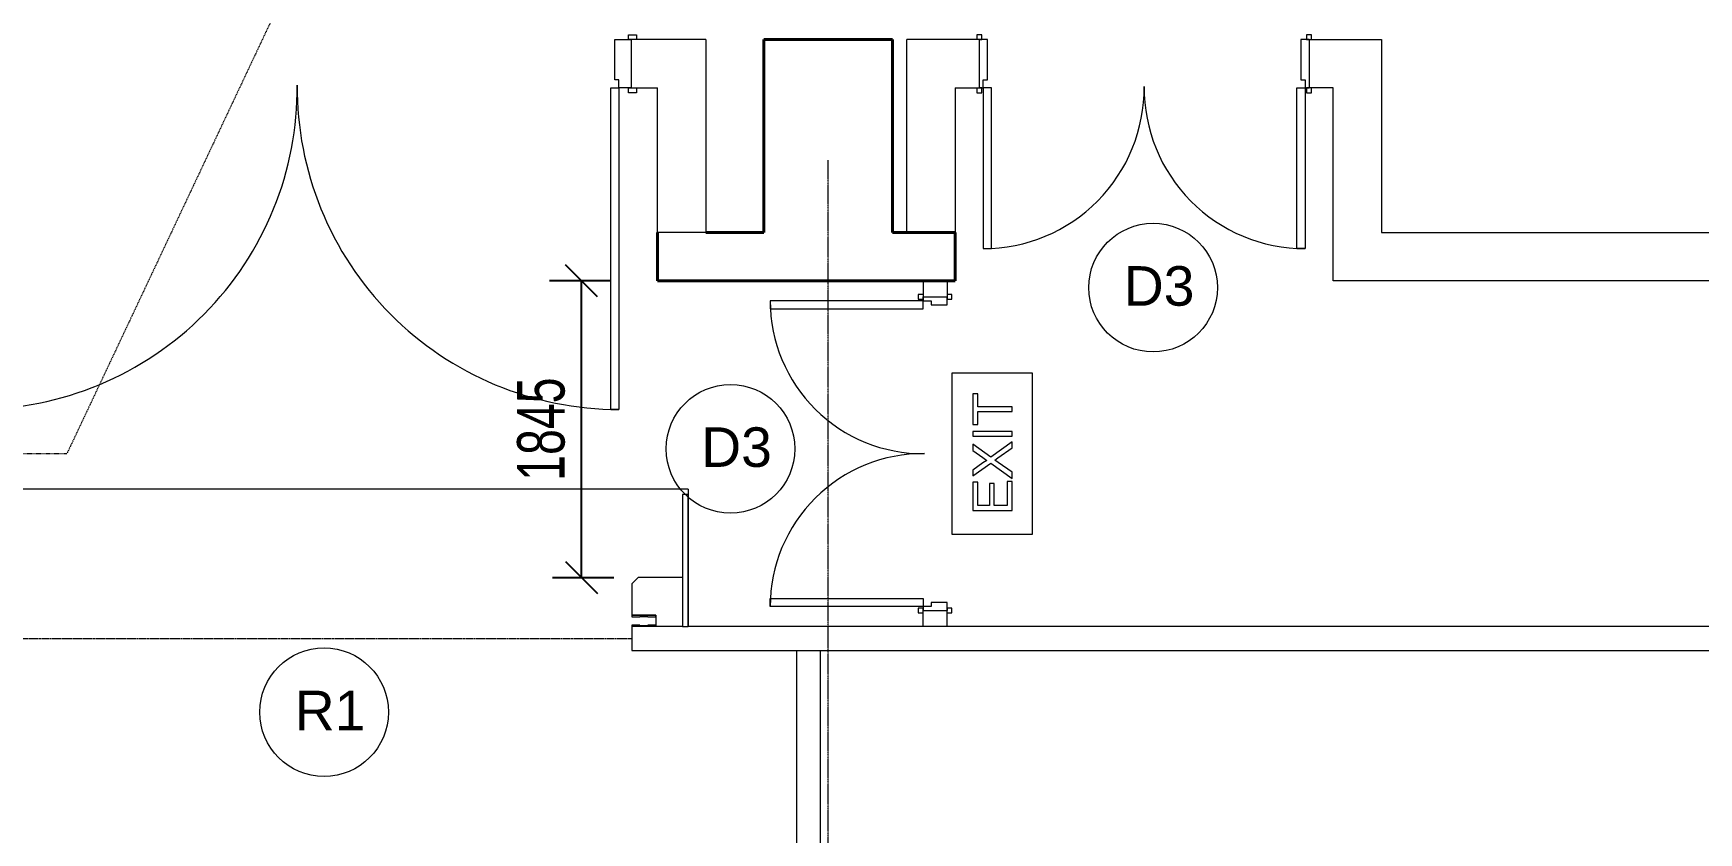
# Model space of a CAD drawing. Header units: millimetres. Extents: x 10569 to 232243, y -25347 to 80743.
# Drawn here: x 44561 to 54914, y 4425 to 9397 of the extents above; entities that cross this region are included whole.
import ezdxf

# ---------------------------------------------------------------- set-up
doc = ezdxf.new("R2010")
doc.units = ezdxf.units.MM
for name, pattern in [('Dash', [6, 3, -3]), ('Grid Line__1_200_', [10.5, 6, -1.5, 1.5, -1.5]), ('Hidden', [7.14375, 4.7625, -2.38125])]:
    doc.linetypes.add(name, pattern=pattern)
for name, color, linetype, lineweight in [('A-ANNO-DIMS', 211, 'Continuous', 5), ('A-ANNO-NOTE', 131, 'Continuous', 25), ('A-DETL-HDLN', 90, 'Hidden', 9), ('A-DOOR', 31, 'Continuous', 20), ('A-DOOR-FRAM', 31, 'Continuous', 30), ('A-GENM', 13, 'Continuous', 20), ('A-WALL', 113, 'Continuous', 20), ('S-COLS', 52, 'Continuous', 20), ('S-GRID', 1, 'Continuous', 5)]:
    doc.layers.add(name, color=color, linetype=linetype, lineweight=lineweight)
doc.styles.add('Arial_2', font='arial.ttf', dxfattribs={"width": 0.7, "height": 295.05988})
doc.styles.add('Swis721 BT_4', font='swiss.ttf', dxfattribs={"height": 245.978428})
doc.dimstyles.new('Linear_-_1_5mm_Arial', dxfattribs={"dimscale": 304.8, "dimtxt": 300, "dimasz": 0.656168, "dimexe": 0.656168, "dimexo": 0.0625, "dimgap": 0.328084, "dimtad": 1, "dimdec": 0, "dimzin": 0, "dimdsep": 46, "dimtxsty": 'Arial_2', "dimblk1": 'OBLIQUE', "dimblk2": 'OBLIQUE', "dimsah": 1, "dimcen": 0.09, "dimadec": 0, "dimazin": 0, "dimtfac": 1, "dimtdec": 4, "dimtix": 1, "dimtmove": 0, "dimatfit": 3, "dimfxl": 0.656168, "dimfxlon": 1, "dimtvp": 1, "dimtolj": 1, "dimtzin": 0, "dimarcsym": 2})

# ---------------------------------------------------------------- blocks, each defined once
blk = doc.blocks.new('DLN-Double Door__X03_ - _M19_1900 x 2450 _WH_-16954910-TENDER DRAFT G_F')
at = {"layer": 'A-DOOR', "lineweight": 15}
for p, q in [((-900, -75), (-950, -75)), ((-950, -75), (-950, -1025)), ((-900, -1025), (-900, -75)), ((900, -75), (950, -75)), ((900, -1025), (900, -75)), ((950, -75), (950, -1025)), ((-950, -1025), (-900, -1025)), ((950, -1025), (900, -1025))]:
    blk.add_line(p, q, dxfattribs=at)
for centre, start, end in [((-950, -75), 270, 0.5), ((950, -75), 179.5, 270)]:
    blk.add_arc(centre, 950, start, end, dxfattribs=at)
at = {"layer": 'A-DOOR-FRAM', "lineweight": 15}
for p, q in [((-960, 105), (-990, 105)), ((-990, 105), (-990, 75)), ((-960, 75), (-960, 105)), ((990, 105), (960, 105)), ((960, 105), (960, 75)), ((990, 75), (990, 105)), ((-975, 75), (-960, 75)), ((-925, 75), (-975, 75)), ((-925, -25), (-925, 75)), ((925, 75), (925, -25)), ((975, 75), (925, 75)), ((960, 75), (975, 75)), ((-990, -75), (-990, -105)), ((-960, -75), (-975, -75)), ((-975, -75), (-950, -75)), ((-960, -105), (-960, -75)), ((-950, -75), (-950, -25)), ((-950, -25), (-925, -25)), ((925, -25), (950, -25)), ((950, -25), (950, -75)), ((950, -75), (975, -75)), ((975, -75), (960, -75)), ((960, -75), (960, -105)), ((990, -105), (990, -75)), ((-990, -105), (-960, -105)), ((960, -105), (990, -105))]:
    blk.add_line(p, q, dxfattribs=at)
blk = doc.blocks.new('DLN-Double Door__X03_ - _M18_2000 x 2450 _WH_-16954924-TENDER DRAFT G_F')
at = {"layer": 'A-DOOR', "lineweight": 15}
for p, q in [((-950, -150), (-1000, -150)), ((-1000, -150), (-1000, -1150)), ((-950, -1150), (-950, -150)), ((950, -150), (1000, -150)), ((950, -1150), (950, -150)), ((1000, -150), (1000, -1150)), ((-1000, -1150), (-950, -1150)), ((1000, -1150), (950, -1150))]:
    blk.add_line(p, q, dxfattribs=at)
for centre, start, end in [((-1000, -150), 270, 0.5), ((1000, -150), 179.5, 270)]:
    blk.add_arc(centre, 1000, start, end, dxfattribs=at)
at = {"layer": 'A-DOOR-FRAM', "lineweight": 15}
for p, q in [((-1010, 180), (-1040, 180)), ((-1040, 180), (-1040, 150)), ((-1025, 150), (-1010, 150)), ((-975, 150), (-1025, 150)), ((-1010, 150), (-1010, 180)), ((-975, -100), (-975, 150)), ((975, 150), (975, -100)), ((1025, 150), (975, 150)), ((1040, 180), (1010, 180)), ((1010, 180), (1010, 150)), ((1010, 150), (1025, 150)), ((1040, 150), (1040, 180)), ((-1000, -150), (-1000, -100)), ((-1000, -100), (-975, -100)), ((975, -100), (1000, -100)), ((1000, -100), (1000, -150)), ((-1040, -150), (-1040, -180)), ((-1040, -180), (-1010, -180)), ((-1010, -150), (-1025, -150)), ((-1025, -150), (-1000, -150)), ((-1010, -180), (-1010, -150)), ((1000, -150), (1025, -150)), ((1025, -150), (1010, -150)), ((1010, -150), (1010, -180)), ((1010, -180), (1040, -180)), ((1040, -180), (1040, -150))]:
    blk.add_line(p, q, dxfattribs=at)
blk = doc.blocks.new('S_S_ Roller Shutter _7000mm rw_ - 4500mm RW-16026256-TENDER DRAFT G_F')
at = {"layer": 'A-DOOR', "lineweight": 15}
for p, q in [((-2350, -930), (-2350, -75)), ((-2315, -75), (-2350, -75)), ((-2350, -75), (-2350, -895)), ((-2315, -895), (-2315, -75)), ((-2150, -145), (-2150, -75)), ((-2150, -75), (-2150, -83)), ((-2150, -83), (-2100, -83)), ((-2100, -83), (-2100, -80)), ((-2100, -80), (-2050, -80)), ((-2050, -80), (-2050, -83)), ((-2050, -83), (-2000, -83)), ((-2000, -83), (-2000, -75)), ((2000, -75), (2000, -83)), ((2000, -83), (2050, -83)), ((2050, -83), (2050, -80)), ((2050, -80), (2100, -80)), ((2100, -80), (2100, -83)), ((2100, -83), (2150, -83)), ((2150, -75), (2150, -145)), ((2150, -83), (2150, -75)), ((2350, -75), (2315, -75)), ((2315, -75), (2315, -895)), ((2350, -930), (2350, -75)), ((2350, -895), (2350, -75)), ((-2150, -135), (-2150, -145)), ((-2100, -135), (-2150, -135)), ((-2000, -145), (-2150, -145)), ((-2150, -145), (-2000, -145)), ((-2100, -138), (-2100, -135)), ((-2050, -138), (-2100, -138)), ((-2000, -135), (-2050, -135)), ((-2050, -135), (-2050, -138)), ((-2000, -145), (-2000, -135)), ((-2000, -340), (-2000, -145)), ((2050, -135), (2000, -135)), ((2000, -135), (2000, -145)), ((2150, -145), (2000, -145)), ((2000, -145), (2000, -340)), ((2000, -145), (2150, -145)), ((2050, -138), (2050, -135)), ((2100, -138), (2050, -138)), ((2150, -135), (2100, -135)), ((2100, -135), (2100, -138)), ((2150, -145), (2150, -135)), ((-2315, -380), (-2040, -380)), ((-2040, -380), (-2000, -340)), ((2000, -340), (2040, -380)), ((2040, -380), (2315, -380)), ((-2350, -895), (-2315, -895)), ((-2350, -930), (2350, -930)), ((2315, -895), (2350, -895))]:
    blk.add_line(p, q, dxfattribs=at)
blk = doc.blocks.new('DLN_EXIT Sign Board - DLN_EXIT Sign Board-5973881-TENDER DRAFT G_F')
at = {"layer": 'A-GENM'}
for p, q in [((500, 250), (-500, 250)), ((-500, 250), (-500, -250)), ((500, -250), (500, 250)), ((-177, 121), (-354, 121)), ((-354, 121), (-354, -125)), ((-177, 90), (-177, 121)), ((-102, 121), (-138, 121)), ((-138, 121), (-59, 9)), ((-57, 58), (-102, 121)), ((20, 121), (-24, 59)), ((-22, 9), (58, 121)), ((58, 121), (20, 121)), ((138, 121), (108, 121)), ((108, 121), (108, -125)), ((138, -125), (138, 121)), ((373, 121), (181, 121)), ((181, 121), (181, 90)), ((373, 90), (373, 121)), ((-323, 17), (-323, 90)), ((-323, 90), (-177, 90)), ((-185, 17), (-323, 17)), ((-185, -13), (-185, 17)), ((-59, 9), (-154, -125)), ((-42, 34), (-57, 58)), ((-24, 59), (-42, 34)), ((73, -125), (-22, 9)), ((181, 90), (262, 90)), ((262, 90), (262, -125)), ((292, -125), (292, 90)), ((292, 90), (373, 90)), ((-323, -94), (-323, -13)), ((-323, -13), (-185, -13)), ((-173, -94), (-323, -94)), ((-173, -125), (-173, -94)), ((-116, -125), (-55, -38)), ((-55, -38), (-40, -17)), ((-40, -17), (-27, -36)), ((-27, -36), (36, -125)), ((-354, -125), (-173, -125)), ((-154, -125), (-116, -125)), ((36, -125), (73, -125)), ((108, -125), (138, -125)), ((262, -125), (292, -125)), ((-500, -250), (500, -250))]:
    blk.add_line(p, q, dxfattribs=at)
blk = doc.blocks.new('DLN-Double Door__M22_ - _M22_4000 x 4000 _WH_-13614099-TENDER DRAFT G_F')
at = {"layer": 'A-DOOR', "lineweight": 15}
for p, q in [((-2000, 2150), (-1950, 2150)), ((-2000, 150), (-2000, 2150)), ((-1950, 2150), (-1950, 150)), ((1950, 2150), (1950, 150)), ((2000, 2150), (1950, 2150)), ((2000, 150), (2000, 2150)), ((-1950, 150), (-2000, 150)), ((1950, 150), (2000, 150))]:
    blk.add_line(p, q, dxfattribs=at)
for centre, start, end in [((-2000, 150), 359.5, 90), ((2000, 150), 90, 180.5)]:
    blk.add_arc(centre, 2000, start, end, dxfattribs=at)
at = {"layer": 'A-DOOR-FRAM', "lineweight": 15}
for p, q in [((-2110, 180), (-2060, 180)), ((-2110, 150), (-2110, 180)), ((-2060, 150), (-2075, 150)), ((-2075, 150), (-2000, 150)), ((-2060, 180), (-2060, 150)), ((-2000, 150), (-2000, 100)), ((2000, 150), (2075, 150)), ((2000, 100), (2000, 150)), ((2060, 150), (2060, 180)), ((2060, 180), (2110, 180)), ((2075, 150), (2060, 150)), ((2110, 180), (2110, 150)), ((-2000, 100), (-1975, 100)), ((-1975, 100), (-1975, -150)), ((1975, 100), (2000, 100)), ((1975, -150), (1975, 100)), ((-2110, -180), (-2110, -150)), ((-2060, -180), (-2110, -180)), ((-2075, -150), (-2060, -150)), ((-1975, -150), (-2075, -150)), ((-2060, -150), (-2060, -180)), ((2075, -150), (1975, -150)), ((2060, -180), (2060, -150)), ((2060, -150), (2075, -150)), ((2110, -180), (2060, -180)), ((2110, -150), (2110, -180))]:
    blk.add_line(p, q, dxfattribs=at)
blk = doc.blocks.new('GBP_Door Mark1 - 2 x 1_3_RT_ Border WHITE-11425889-TENDER DRAFT G_F')
at = {"layer": 'A-ANNO-NOTE', "lineweight": 5}
blk.add_circle((-31.356, 27.261), 2, dxfattribs=at)
blk = doc.blocks.new('_Oblique')
at = {"color": 0, "linetype": 'ByBlock', "lineweight": -2}
blk.add_line((-0.5, -0.5), (0.5, 0.5), dxfattribs=at)
blk = doc.blocks.new('DIMBLOCK230-TENDER DRAFT G_F')
at = {"layer": 'A-ANNO-DIMS', "color": 0, "lineweight": -2, "transparency": 16777216}
for p, q in [((48150, 7857), (47769, 7857)), ((47969, 6012), (47969, 7857)), ((47788, 6012), (48169, 6012))]:
    blk.add_line(p, q, dxfattribs=at)
at = {"layer": 'Defpoints', "color": 0, "transparency": 16777216}
for p in [(47969, 7857), (48169, 7857), (47769, 6012)]:
    blk.add_point(p, dxfattribs=at)
at = {"layer": 'A-ANNO-DIMS', "color": 0, "lineweight": -2, "transparency": 16777216, "xscale": 200, "yscale": 200, "zscale": 200}
for p, rotation in [((47969, 7857), 90), ((47969, 6012), 270)]:
    blk.add_blockref('_Oblique', p, dxfattribs=dict(at, rotation=rotation))
at = {"layer": 'A-ANNO-DIMS', "color": 0, "transparency": 16777216, "insert": (47718, 6935), "char_height": 295.1, "width": 753.23, "attachment_point": 5, "rotation": 90, "style": 'Arial_2'}
blk.add_mtext('\\A1;1845', dxfattribs=at)
blk = doc.blocks.new('GBP_Door Mark - 2 x 1_3_RT_ Border WHITE-4013245-TENDER DRAFT G_F')
at = {"layer": 'A-ANNO-NOTE', "lineweight": 5}
blk.add_circle((-31.356, 27.261), 2, dxfattribs=at)

msp = doc.modelspace()

# ---------------------------------------------------------------- linework, layer by layer
at = {"layer": 'A-DETL-HDLN', "linetype": 'Dash'}
for p in [(46234.08362, 9887.19553), (37669.29296, 6782.48546)]:
    msp.add_line(p, (44769.29296, 6782.48546), dxfattribs=at)
at = {"layer": 'A-DETL-HDLN'}
msp.add_line((44281.79296, 5632.48546), (48281.79296, 5632.48546), dxfattribs=at)
at = {"layer": 'A-WALL'}
for p, q in [((48741.79297, 9357.48558), (48276.54297, 9357.48558)), ((48276.54297, 9357.48558), (48276.54297, 9057.48558)), ((48741.79297, 9357.48558), (48741.79297, 8157.48546)), ((50441.79296, 9357.48546), (49991.79297, 9357.48546)), ((49991.79297, 8157.48546), (49991.79297, 9357.48546)), ((50441.79296, 9357.48546), (50441.79296, 9057.48546)), ((52491.79296, 9357.48546), (52941.79296, 9357.48546)), ((52491.79296, 9357.48546), (52491.79296, 9057.48546)), ((52941.79296, 9357.48546), (52941.79296, 8157.48546)), ((48276.54297, 9057.48558), (48441.79297, 9057.48558)), ((48441.79297, 8157.48546), (48441.79297, 9057.48558)), ((50291.79297, 9057.48546), (50291.79297, 8157.48546)), ((50291.79297, 9057.48546), (50441.79296, 9057.48546)), ((52641.79296, 9057.48546), (52491.79296, 9057.48546)), ((52641.79296, 7857.48546), (52641.79296, 9057.48546)), ((48741.79297, 8157.48546), (48441.79297, 8157.48546)), ((52941.79296, 8157.48546), (56314.29297, 8157.48546)), ((50091.79297, 7857.48545), (50091.79297, 7757.48546)), ((50091.79297, 7857.48545), (50241.79297, 7857.48545)), ((50241.79297, 7857.48545), (50241.79297, 7757.48546)), ((56314.29297, 7857.48546), (52641.79296, 7857.48546)), ((50091.79297, 7757.48546), (50241.79297, 7757.48546)), ((50091.79297, 5707.48546), (50091.79297, 5807.48546)), ((50091.79297, 5807.48546), (50241.79297, 5807.48546)), ((50241.79297, 5707.48546), (50241.79297, 5807.48546)), ((48596.79296, 5707.48546), (48281.79296, 5707.48546)), ((48281.79296, 5707.48546), (48281.79296, 5557.48546)), ((59664.29297, 5707.48546), (48631.79296, 5707.48546)), ((48281.79296, 5557.48546), (60964.29297, 5557.48546)), ((49304.29296, 5557.48546), (49304.29296, 2707.48546)), ((49454.29296, 2707.48546), (49454.29296, 5557.48546))]:
    msp.add_line(p, q, dxfattribs=at)
at = {"layer": 'A-WALL', "color": 10, "lineweight": 40}
for p, q in [((48441.79297, 7857.48546), (48441.79297, 8157.48546)), ((48741.79297, 8157.48546), (49101.79297, 8157.48546)), ((49901.79297, 8157.48546), (50291.79297, 8157.48546)), ((50291.79297, 7857.48546), (50291.79297, 8157.48546)), ((49101.79297, 7857.48546), (48441.79297, 7857.48546)), ((50291.79297, 7857.48546), (49901.79297, 7857.48546))]:
    msp.add_line(p, q, dxfattribs=at)
at = {"layer": 'S-COLS', "color": 10, "lineweight": 40}
for p, q in [((49901.79297, 9357.48546), (49101.79297, 9357.48546)), ((49101.79297, 9357.48546), (49101.79297, 8157.48546)), ((49901.79297, 9357.48546), (49901.79297, 8157.48546)), ((49101.79297, 7857.48546), (49901.79297, 7857.48546))]:
    msp.add_line(p, q, dxfattribs=at)
at = {"layer": 'S-GRID', "linetype": 'Grid Line__1_200_'}
msp.add_line((49501.79297, 3607.48546), (49501.79297, 8607.48546), dxfattribs=at)

# ---------------------------------------------------------------- block references
at = {"layer": 'A-ANNO-NOTE', "xscale": 200, "yscale": 200, "zscale": 200}
for name, p in [('GBP_Door Mark1 - 2 x 1_3_RT_ Border WHITE-11425889-TENDER DRAFT G_F', (57793.37475, 2362.81475)), ('GBP_Door Mark1 - 2 x 1_3_RT_ Border WHITE-11425889-TENDER DRAFT G_F', (55166.25383, 1360.36429)), ('GBP_Door Mark - 2 x 1_3_RT_ Border WHITE-4013245-TENDER DRAFT G_F', (52639.29296, -277.51454))]:
    msp.add_blockref(name, p, dxfattribs=at)
at = {"layer": 'A-DOOR', "lineweight": 15}
for name, p, rotation in [('DLN-Double Door__M22_ - _M22_4000 x 4000 _WH_-13614099-TENDER DRAFT G_F', (46201.54297, 9207.48558), 180), ('DLN-Double Door__X03_ - _M19_1900 x 2450 _WH_-16954910-TENDER DRAFT G_F', (50166.79297, 6782.48546), 270.0000000000002), ('S_S_ Roller Shutter _7000mm rw_ - 4500mm RW-16026256-TENDER DRAFT G_F', (46281.79296, 5632.48546), 180)]:
    msp.add_blockref(name, p, dxfattribs=dict(at, rotation=rotation))
msp.add_blockref('DLN-Double Door__X03_ - _M18_2000 x 2450 _WH_-16954924-TENDER DRAFT G_F', (51466.79296, 9207.48546), dxfattribs=at)
at = {"layer": 'A-GENM', "rotation": 90.00000000000053}
msp.add_blockref('DLN_EXIT Sign Board - DLN_EXIT Sign Board-5973881-TENDER DRAFT G_F', (50521.79297, 6782.48546), dxfattribs=at)

# ---------------------------------------------------------------- texts
at = {"layer": 'A-ANNO-NOTE', "lineweight": 5, "char_height": 245.978428, "attachment_point": 2, "line_spacing_factor": 1.00667, "style": 'Swis721 BT_4'}
for s, insert, width in [('D3', (51559.69594, 7948.551), 514.7814219), ('D3', (48932.57502, 6946.10055), 514.7814219), ('R1', (46405.61415, 5308.22172), 499.1819849)]:
    msp.add_mtext(s, dxfattribs=dict(at, insert=insert, width=width))

# ---------------------------------------------------------------- dimensions: what is measured, and where the dimension line sits
at = {"layer": 'A-ANNO-DIMS'}
dim = msp.add_linear_dim(base=(47968.90363, 7857.48546), p1=(47768.90363, 6012.48546), p2=(48168.90363, 7857.48546), angle=90, dimstyle='Linear_-_1_5mm_Arial', override={"dimpost": '<>', "dimfxl": 1887.862552}, dxfattribs=at)
dim.commit()
dim.dimension.update_dxf_attribs({"geometry": 'DIMBLOCK230-TENDER DRAFT G_F', "text_midpoint": (47718.25402, 6934.98546)})

doc.saveas('drawing.dxf')
